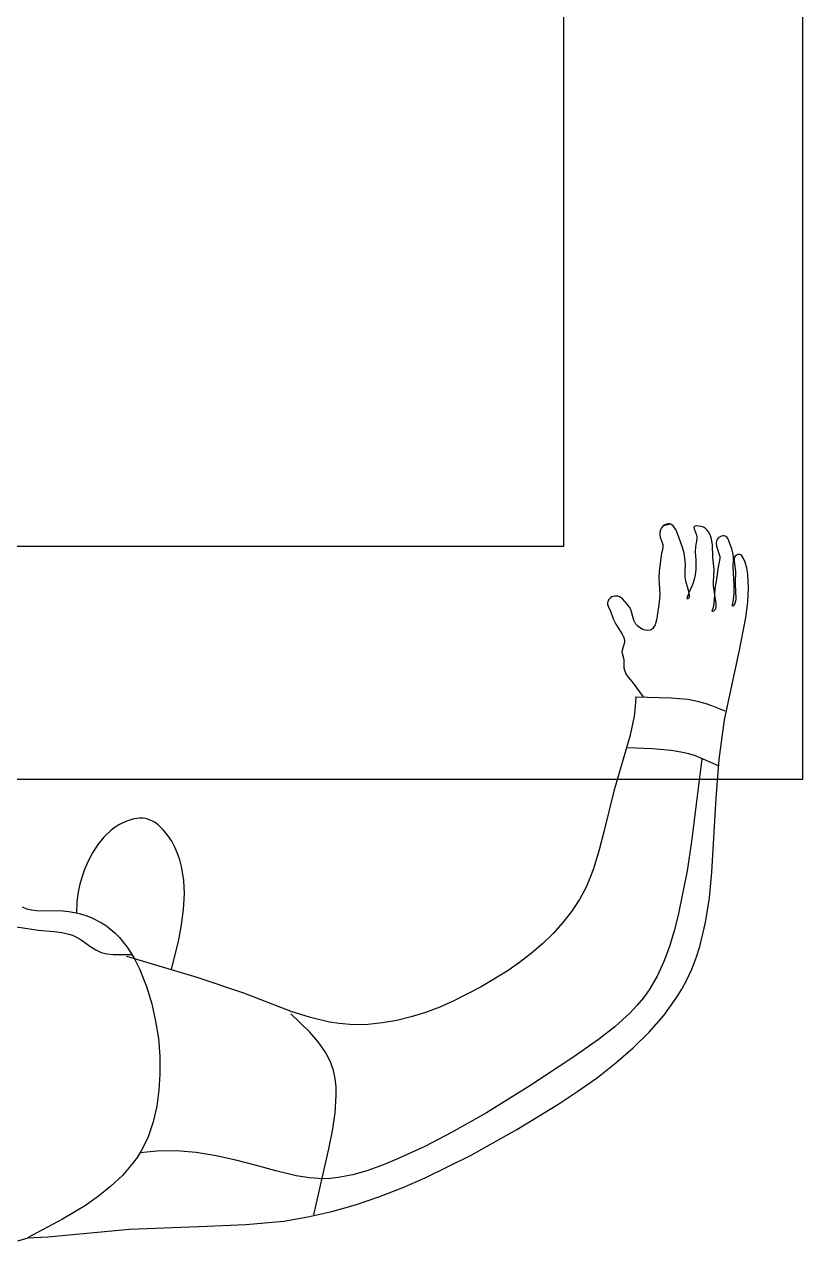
# Model space of a CAD drawing. Header units: metres. Extents: x 151 to 270, y 180 to 223.
# Drawn here: x 167.6991 to 167.9752, y 209.6893 to 210.1204 of the extents above; entities that cross this region are included whole.
import ezdxf

# ---------------------------------------------------------------- set-up
doc = ezdxf.new("R2010")
doc.units = ezdxf.units.M
doc.layers.add('1-AREA DE PRODUCCION', color=7, linetype='Continuous')

msp = doc.modelspace()

# ---------------------------------------------------------------- linework, layer by layer
at = {"layer": '1-AREA DE PRODUCCION', "color": 0}
for p, q in [((167.97515, 209.85282), (167.97515, 211.35282)), ((166.46996, 209.85282), (167.97515, 209.85282))]:
    msp.add_line(p, q, dxfattribs=at)
at = {"layer": '1-AREA DE PRODUCCION', "color": 0, "lineweight": -2}
for p, q in [((167.89047, 209.93544), (167.89047, 210.53544)), ((167.92567, 209.9426), (167.9251, 209.94197)), ((167.92567, 209.9426), (167.9251, 209.94197)), ((167.92838, 209.9432), (167.92566, 209.9426)), ((167.92838, 209.9432), (167.92566, 209.9426)), ((167.92606, 209.94288), (167.92567, 209.9426)), ((167.92606, 209.94288), (167.92567, 209.9426)), ((167.9265, 209.9431), (167.92606, 209.94288)), ((167.9265, 209.9431), (167.92606, 209.94288)), ((167.92695, 209.94325), (167.9265, 209.9431)), ((167.92695, 209.94325), (167.9265, 209.9431)), ((167.92741, 209.94332), (167.92695, 209.94325)), ((167.92741, 209.94332), (167.92695, 209.94325)), ((167.92785, 209.94332), (167.92741, 209.94332)), ((167.92785, 209.94332), (167.92741, 209.94332)), ((167.92836, 209.94319), (167.92785, 209.94332)), ((167.92836, 209.94319), (167.92785, 209.94332)), ((167.92881, 209.94295), (167.92836, 209.94319)), ((167.92881, 209.94295), (167.92836, 209.94319)), ((167.92923, 209.9426), (167.92881, 209.94295)), ((167.92923, 209.9426), (167.92881, 209.94295)), ((167.9296, 209.94217), (167.92923, 209.9426)), ((167.9296, 209.94217), (167.92923, 209.9426)), ((167.93664, 209.94222), (167.9366, 209.94205)), ((167.93664, 209.94222), (167.9366, 209.94205)), ((167.9367, 209.94231), (167.93664, 209.94222)), ((167.9367, 209.94231), (167.93664, 209.94222)), ((167.93678, 209.94239), (167.9367, 209.94231)), ((167.93678, 209.94239), (167.9367, 209.94231)), ((167.93699, 209.94252), (167.93678, 209.94239)), ((167.93699, 209.94252), (167.93678, 209.94239)), ((167.93761, 209.94263), (167.93699, 209.94252)), ((167.93761, 209.94263), (167.93699, 209.94252)), ((167.93838, 209.94259), (167.93761, 209.94263)), ((167.93838, 209.94259), (167.93761, 209.94263)), ((167.9392, 209.94242), (167.93838, 209.94259)), ((167.9392, 209.94242), (167.93838, 209.94259)), ((167.93997, 209.94215), (167.9392, 209.94242)), ((167.93997, 209.94215), (167.9392, 209.94242)), ((167.9245, 209.94037), (167.92446, 209.93951)), ((167.9245, 209.94037), (167.92446, 209.93951)), ((167.92446, 209.93951), (167.92458, 209.93866)), ((167.92446, 209.93951), (167.92458, 209.93866)), ((167.92471, 209.94121), (167.9245, 209.94037)), ((167.92471, 209.94121), (167.9245, 209.94037)), ((167.92458, 209.93866), (167.92553, 209.93601)), ((167.92458, 209.93866), (167.92553, 209.93601)), ((167.9251, 209.94197), (167.92471, 209.94121)), ((167.9251, 209.94197), (167.92471, 209.94121)), ((167.93024, 209.9411), (167.9296, 209.94217)), ((167.93024, 209.9411), (167.9296, 209.94217)), ((167.93125, 209.93866), (167.93024, 209.9411)), ((167.93125, 209.93866), (167.93024, 209.9411)), ((167.93266, 209.93466), (167.93125, 209.93866)), ((167.93266, 209.93466), (167.93125, 209.93866)), ((167.9366, 209.94205), (167.93664, 209.94163)), ((167.9366, 209.94205), (167.93664, 209.94163)), ((167.93664, 209.94163), (167.93742, 209.93972)), ((167.93664, 209.94163), (167.93742, 209.93972)), ((167.93762, 209.9379), (167.93716, 209.93534)), ((167.93762, 209.9379), (167.93716, 209.93534)), ((167.93742, 209.93972), (167.93762, 209.93878)), ((167.93742, 209.93972), (167.93762, 209.93878)), ((167.93762, 209.93878), (167.93762, 209.9379)), ((167.93762, 209.93878), (167.93762, 209.9379)), ((167.94066, 209.94176), (167.93997, 209.94215)), ((167.94066, 209.94176), (167.93997, 209.94215)), ((167.9412, 209.94128), (167.94066, 209.94176)), ((167.9412, 209.94128), (167.94066, 209.94176)), ((167.94177, 209.94054), (167.9412, 209.94128)), ((167.94177, 209.94054), (167.9412, 209.94128)), ((167.94223, 209.9397), (167.94177, 209.94054)), ((167.94223, 209.9397), (167.94177, 209.94054)), ((167.94259, 209.93881), (167.94223, 209.9397)), ((167.94259, 209.93881), (167.94223, 209.9397)), ((167.94286, 209.93787), (167.94259, 209.93881)), ((167.94286, 209.93787), (167.94259, 209.93881)), ((167.94317, 209.93593), (167.94286, 209.93787)), ((167.94317, 209.93593), (167.94286, 209.93787)), ((167.94506, 209.93817), (167.94482, 209.93778)), ((167.94506, 209.93817), (167.94482, 209.93778)), ((167.94539, 209.93851), (167.94506, 209.93817)), ((167.94539, 209.93851), (167.94506, 209.93817)), ((167.94584, 209.93881), (167.94539, 209.93851)), ((167.94584, 209.93881), (167.94539, 209.93851)), ((167.94636, 209.93901), (167.94584, 209.93881)), ((167.94636, 209.93901), (167.94584, 209.93881)), ((167.94691, 209.93911), (167.94636, 209.93901)), ((167.94691, 209.93911), (167.94636, 209.93901)), ((167.94743, 209.93908), (167.94691, 209.93911)), ((167.94743, 209.93908), (167.94691, 209.93911)), ((167.94789, 209.93893), (167.94743, 209.93908)), ((167.94789, 209.93893), (167.94743, 209.93908)), ((167.94827, 209.93863), (167.94789, 209.93893)), ((167.94827, 209.93863), (167.94789, 209.93893)), ((167.94856, 209.93822), (167.94827, 209.93863)), ((167.94856, 209.93822), (167.94827, 209.93863)), ((167.94879, 209.93773), (167.94856, 209.93822)), ((167.94879, 209.93773), (167.94856, 209.93822)), ((167.49047, 209.93544), (167.89047, 209.93544)), ((167.92542, 209.93417), (167.92513, 209.93291)), ((167.92542, 209.93417), (167.92513, 209.93291)), ((167.92557, 209.93541), (167.92542, 209.93417)), ((167.92557, 209.93541), (167.92542, 209.93417)), ((167.92553, 209.93601), (167.92557, 209.93541)), ((167.92553, 209.93601), (167.92557, 209.93541)), ((167.93308, 209.93296), (167.93266, 209.93466)), ((167.93308, 209.93296), (167.93266, 209.93466)), ((167.93716, 209.93534), (167.93705, 209.93341)), ((167.93716, 209.93534), (167.93705, 209.93341)), ((167.94324, 209.93153), (167.94317, 209.93593)), ((167.94324, 209.93153), (167.94317, 209.93593)), ((167.94465, 209.93736), (167.94451, 209.93646)), ((167.94465, 209.93736), (167.94451, 209.93646)), ((167.94451, 209.93646), (167.94461, 209.93549)), ((167.94451, 209.93646), (167.94461, 209.93549)), ((167.94461, 209.93549), (167.94574, 209.93176)), ((167.94461, 209.93549), (167.94574, 209.93176)), ((167.94482, 209.93778), (167.94465, 209.93736)), ((167.94482, 209.93778), (167.94465, 209.93736)), ((167.94918, 209.93665), (167.94879, 209.93773)), ((167.94918, 209.93665), (167.94879, 209.93773)), ((167.95001, 209.93448), (167.94918, 209.93665)), ((167.95001, 209.93448), (167.94918, 209.93665)), ((167.95043, 209.93309), (167.95001, 209.93448)), ((167.95043, 209.93309), (167.95001, 209.93448)), ((167.92456, 209.9294), (167.92427, 209.92647)), ((167.92456, 209.9294), (167.92427, 209.92647)), ((167.92513, 209.93291), (167.92456, 209.9294)), ((167.92513, 209.93291), (167.92456, 209.9294)), ((167.93338, 209.9312), (167.93308, 209.93296)), ((167.93338, 209.9312), (167.93308, 209.93296)), ((167.93354, 209.92891), (167.93338, 209.9312)), ((167.93354, 209.92891), (167.93338, 209.9312)), ((167.93705, 209.93341), (167.93723, 209.93046)), ((167.93705, 209.93341), (167.93723, 209.93046)), ((167.93723, 209.93046), (167.93722, 209.92703)), ((167.93723, 209.93046), (167.93722, 209.92703)), ((167.94381, 209.92722), (167.94324, 209.93153)), ((167.94381, 209.92722), (167.94324, 209.93153)), ((167.94575, 209.93104), (167.94516, 209.92809)), ((167.94575, 209.93104), (167.94516, 209.92809)), ((167.94574, 209.93176), (167.94575, 209.93104)), ((167.94574, 209.93176), (167.94575, 209.93104)), ((167.95058, 209.9319), (167.95043, 209.93309)), ((167.95058, 209.9319), (167.95043, 209.93309)), ((167.95049, 209.92813), (167.9506, 209.93068)), ((167.95049, 209.92813), (167.9506, 209.93068)), ((167.9506, 209.93068), (167.95058, 209.9319)), ((167.9506, 209.93068), (167.95058, 209.9319)), ((167.95097, 209.9315), (167.95086, 209.93099)), ((167.95097, 209.9315), (167.95086, 209.93099)), ((167.95086, 209.93099), (167.95088, 209.93014)), ((167.95086, 209.93099), (167.95088, 209.93014)), ((167.95088, 209.93014), (167.95101, 209.92926)), ((167.95088, 209.93014), (167.95101, 209.92926)), ((167.95124, 209.93193), (167.95097, 209.9315)), ((167.95124, 209.93193), (167.95097, 209.9315)), ((167.95101, 209.92926), (167.95128, 209.92634)), ((167.95101, 209.92926), (167.95128, 209.92634)), ((167.95151, 209.93216), (167.95124, 209.93193)), ((167.95151, 209.93216), (167.95124, 209.93193)), ((167.95184, 209.93234), (167.95151, 209.93216)), ((167.95184, 209.93234), (167.95151, 209.93216)), ((167.9522, 209.93245), (167.95184, 209.93234)), ((167.9522, 209.93245), (167.95184, 209.93234)), ((167.95257, 209.9325), (167.9522, 209.93245)), ((167.95257, 209.9325), (167.9522, 209.93245)), ((167.95291, 209.93247), (167.95257, 209.9325)), ((167.95291, 209.93247), (167.95257, 209.9325)), ((167.95319, 209.93236), (167.95291, 209.93247)), ((167.95319, 209.93236), (167.95291, 209.93247)), ((167.95344, 209.9322), (167.95319, 209.93236)), ((167.95344, 209.9322), (167.95319, 209.93236)), ((167.95384, 209.93172), (167.95344, 209.9322)), ((167.95384, 209.93172), (167.95344, 209.9322)), ((167.95417, 209.93112), (167.95384, 209.93172)), ((167.95417, 209.93112), (167.95384, 209.93172)), ((167.95479, 209.92983), (167.95417, 209.93112)), ((167.95479, 209.92983), (167.95417, 209.93112)), ((167.95531, 209.9277), (167.95479, 209.92983)), ((167.95531, 209.9277), (167.95479, 209.92983)), ((167.92427, 209.92647), (167.92417, 209.92426)), ((167.92427, 209.92647), (167.92417, 209.92426)), ((167.93343, 209.92676), (167.93354, 209.92891)), ((167.93343, 209.92676), (167.93354, 209.92891)), ((167.93348, 209.92442), (167.93343, 209.92676)), ((167.93348, 209.92442), (167.93343, 209.92676)), ((167.93704, 209.92534), (167.93672, 209.92368)), ((167.93704, 209.92534), (167.93672, 209.92368)), ((167.93722, 209.92703), (167.93704, 209.92534)), ((167.93722, 209.92703), (167.93704, 209.92534)), ((167.94348, 209.9227), (167.94381, 209.92722)), ((167.94348, 209.9227), (167.94381, 209.92722)), ((167.94478, 209.92543), (167.94438, 209.92233)), ((167.94478, 209.92543), (167.94438, 209.92233)), ((167.94516, 209.92809), (167.94478, 209.92543)), ((167.94516, 209.92809), (167.94478, 209.92543)), ((167.95085, 209.92162), (167.95049, 209.92813)), ((167.95085, 209.92162), (167.95049, 209.92813)), ((167.95128, 209.92634), (167.9512, 209.92267)), ((167.95128, 209.92634), (167.9512, 209.92267)), ((167.95567, 209.92547), (167.95531, 209.9277)), ((167.95567, 209.92547), (167.95531, 209.9277)), ((167.95594, 209.92071), (167.95567, 209.92547)), ((167.95594, 209.92071), (167.95567, 209.92547)), ((167.92417, 209.92426), (167.92423, 209.92205)), ((167.92417, 209.92426), (167.92423, 209.92205)), ((167.92423, 209.92205), (167.92449, 209.9185)), ((167.92423, 209.92205), (167.92449, 209.9185)), ((167.93374, 209.92304), (167.93348, 209.92442)), ((167.93374, 209.92304), (167.93348, 209.92442)), ((167.93483, 209.91932), (167.93374, 209.92304)), ((167.93483, 209.91932), (167.93374, 209.92304)), ((167.93621, 209.92208), (167.93482, 209.91886)), ((167.93621, 209.92208), (167.93482, 209.91886)), ((167.93672, 209.92368), (167.93621, 209.92208)), ((167.93672, 209.92368), (167.93621, 209.92208)), ((167.94352, 209.92135), (167.94348, 209.9227)), ((167.94352, 209.92135), (167.94348, 209.9227)), ((167.94449, 209.91497), (167.94352, 209.92135)), ((167.94449, 209.91497), (167.94352, 209.92135)), ((167.94438, 209.92233), (167.944, 209.92043)), ((167.94438, 209.92233), (167.944, 209.92043)), ((167.9509, 209.91891), (167.95085, 209.92162)), ((167.9509, 209.91891), (167.95085, 209.92162)), ((167.9512, 209.92267), (167.95129, 209.91884)), ((167.9512, 209.92267), (167.95129, 209.91884)), ((167.95568, 209.91559), (167.95594, 209.92071)), ((167.95568, 209.91559), (167.95594, 209.92071)), ((167.9064, 209.9165), (167.90618, 209.91614)), ((167.9064, 209.9165), (167.90618, 209.91614)), ((167.90698, 209.91712), (167.9064, 209.9165)), ((167.90698, 209.91712), (167.9064, 209.9165)), ((167.90747, 209.91743), (167.90698, 209.91712)), ((167.90747, 209.91743), (167.90698, 209.91712)), ((167.908, 209.91764), (167.90747, 209.91743)), ((167.908, 209.91764), (167.90747, 209.91743)), ((167.90856, 209.91775), (167.908, 209.91764)), ((167.90856, 209.91775), (167.908, 209.91764)), ((167.90912, 209.91777), (167.90856, 209.91775)), ((167.90912, 209.91777), (167.90856, 209.91775)), ((167.90966, 209.91768), (167.90912, 209.91777)), ((167.90966, 209.91768), (167.90912, 209.91777)), ((167.91023, 209.91747), (167.90966, 209.91768)), ((167.91023, 209.91747), (167.90966, 209.91768)), ((167.91075, 209.91714), (167.91023, 209.91747)), ((167.91075, 209.91714), (167.91023, 209.91747)), ((167.91123, 209.91675), (167.91075, 209.91714)), ((167.91123, 209.91675), (167.91075, 209.91714)), ((167.91212, 209.91586), (167.91123, 209.91675)), ((167.91212, 209.91586), (167.91123, 209.91675)), ((167.9244, 209.91668), (167.92405, 209.91398)), ((167.9244, 209.91668), (167.92405, 209.91398)), ((167.92449, 209.9185), (167.9244, 209.91668)), ((167.92449, 209.9185), (167.9244, 209.91668)), ((167.93482, 209.91886), (167.93406, 209.91684)), ((167.93482, 209.91886), (167.93406, 209.91684)), ((167.93406, 209.91684), (167.93435, 209.91686)), ((167.93406, 209.91684), (167.93435, 209.91686)), ((167.93435, 209.91686), (167.93458, 209.91693)), ((167.93435, 209.91686), (167.93458, 209.91693)), ((167.93458, 209.91693), (167.93475, 209.91705)), ((167.93458, 209.91693), (167.93475, 209.91705)), ((167.93475, 209.91705), (167.93488, 209.91722)), ((167.93475, 209.91705), (167.93488, 209.91722)), ((167.93504, 209.91794), (167.93483, 209.91932)), ((167.93504, 209.91794), (167.93483, 209.91932)), ((167.93488, 209.91722), (167.93497, 209.91742)), ((167.93488, 209.91722), (167.93497, 209.91742)), ((167.93497, 209.91742), (167.93504, 209.91794)), ((167.93497, 209.91742), (167.93504, 209.91794)), ((167.94373, 209.91638), (167.94351, 209.91437)), ((167.94373, 209.91638), (167.94351, 209.91437)), ((167.944, 209.92043), (167.94373, 209.91638)), ((167.944, 209.92043), (167.94373, 209.91638)), ((167.95025, 209.91451), (167.95057, 209.91647)), ((167.95025, 209.91451), (167.95057, 209.91647)), ((167.95057, 209.91647), (167.9509, 209.91891)), ((167.95057, 209.91647), (167.9509, 209.91891)), ((167.95129, 209.91884), (167.95144, 209.91744)), ((167.95129, 209.91884), (167.95144, 209.91744)), ((167.95145, 209.91672), (167.95133, 209.91597)), ((167.95145, 209.91672), (167.95133, 209.91597)), ((167.95144, 209.91744), (167.95145, 209.91672)), ((167.95144, 209.91744), (167.95145, 209.91672)), ((167.90603, 209.91576), (167.90595, 209.91537)), ((167.90603, 209.91576), (167.90595, 209.91537)), ((167.90595, 209.91537), (167.90599, 209.91478)), ((167.90595, 209.91537), (167.90599, 209.91478)), ((167.90599, 209.91478), (167.90617, 209.91419)), ((167.90599, 209.91478), (167.90617, 209.91419)), ((167.90618, 209.91614), (167.90603, 209.91576)), ((167.90618, 209.91614), (167.90603, 209.91576)), ((167.90617, 209.91419), (167.90706, 209.91243)), ((167.90617, 209.91419), (167.90706, 209.91243)), ((167.90706, 209.91243), (167.908, 209.90974)), ((167.90706, 209.91243), (167.908, 209.90974)), ((167.91293, 209.91493), (167.91212, 209.91586)), ((167.91293, 209.91493), (167.91212, 209.91586)), ((167.91378, 209.91381), (167.91293, 209.91493)), ((167.91378, 209.91381), (167.91293, 209.91493)), ((167.91423, 209.91299), (167.91378, 209.91381)), ((167.91423, 209.91299), (167.91378, 209.91381)), ((167.91499, 209.91002), (167.91423, 209.91299)), ((167.91499, 209.91002), (167.91423, 209.91299)), ((167.92405, 209.91398), (167.92329, 209.90927)), ((167.92405, 209.91398), (167.92329, 209.90927)), ((167.94327, 209.91338), (167.94291, 209.9124)), ((167.94327, 209.91338), (167.94291, 209.9124)), ((167.94291, 209.9124), (167.94332, 209.91243)), ((167.94291, 209.9124), (167.94332, 209.91243)), ((167.94351, 209.91437), (167.94327, 209.91338)), ((167.94351, 209.91437), (167.94327, 209.91338)), ((167.94332, 209.91243), (167.94366, 209.91254)), ((167.94332, 209.91243), (167.94366, 209.91254)), ((167.94366, 209.91254), (167.94394, 209.91272)), ((167.94366, 209.91254), (167.94394, 209.91272)), ((167.94394, 209.91272), (167.94415, 209.91296)), ((167.94394, 209.91272), (167.94415, 209.91296)), ((167.94415, 209.91296), (167.94431, 209.91326)), ((167.94415, 209.91296), (167.94431, 209.91326)), ((167.94431, 209.91326), (167.94448, 209.91402)), ((167.94431, 209.91326), (167.94448, 209.91402)), ((167.94448, 209.91402), (167.94449, 209.91497)), ((167.94448, 209.91402), (167.94449, 209.91497)), ((167.95026, 209.91419), (167.95025, 209.91451)), ((167.95026, 209.91419), (167.95025, 209.91451)), ((167.95028, 209.91415), (167.95026, 209.91419)), ((167.95028, 209.91415), (167.95026, 209.91419)), ((167.95029, 209.91413), (167.95028, 209.91415)), ((167.95029, 209.91413), (167.95028, 209.91415)), ((167.9503, 209.91412), (167.95029, 209.91413)), ((167.9503, 209.91412), (167.95029, 209.91413)), ((167.95032, 209.91412), (167.9503, 209.91412)), ((167.95032, 209.91412), (167.9503, 209.91412)), ((167.95034, 209.91412), (167.95032, 209.91412)), ((167.95034, 209.91412), (167.95032, 209.91412)), ((167.95036, 209.91413), (167.95034, 209.91412)), ((167.95036, 209.91413), (167.95034, 209.91412)), ((167.95068, 209.9145), (167.95036, 209.91413)), ((167.95068, 209.9145), (167.95036, 209.91413)), ((167.95105, 209.91517), (167.95068, 209.9145)), ((167.95105, 209.91517), (167.95068, 209.9145)), ((167.95133, 209.91597), (167.95105, 209.91517)), ((167.95133, 209.91597), (167.95105, 209.91517)), ((167.95499, 209.91016), (167.95568, 209.91559)), ((167.95499, 209.91016), (167.95568, 209.91559)), ((167.908, 209.90974), (167.90894, 209.90781)), ((167.908, 209.90974), (167.90894, 209.90781)), ((167.90894, 209.90781), (167.90992, 209.90616)), ((167.90894, 209.90781), (167.90992, 209.90616)), ((167.91525, 209.90925), (167.91499, 209.91002)), ((167.91525, 209.90925), (167.91499, 209.91002)), ((167.9156, 209.90851), (167.91525, 209.90925)), ((167.9156, 209.90851), (167.91525, 209.90925)), ((167.91604, 209.90782), (167.9156, 209.90851)), ((167.91604, 209.90782), (167.9156, 209.90851)), ((167.91659, 209.90719), (167.91604, 209.90782)), ((167.91659, 209.90719), (167.91604, 209.90782)), ((167.92329, 209.90927), (167.92279, 209.90759)), ((167.92329, 209.90927), (167.92279, 209.90759)), ((167.95274, 209.89857), (167.95499, 209.91016)), ((167.95274, 209.89857), (167.95499, 209.91016)), ((167.90992, 209.90616), (167.91115, 209.90426)), ((167.90992, 209.90616), (167.91115, 209.90426)), ((167.91115, 209.90426), (167.91166, 209.90328)), ((167.91115, 209.90426), (167.91166, 209.90328)), ((167.91158, 209.90347), (167.91198, 209.90202)), ((167.91158, 209.90347), (167.91198, 209.90202)), ((167.91725, 209.90663), (167.91659, 209.90719)), ((167.91725, 209.90663), (167.91659, 209.90719)), ((167.91847, 209.90594), (167.91725, 209.90663)), ((167.91847, 209.90594), (167.91725, 209.90663)), ((167.91935, 209.90565), (167.91847, 209.90594)), ((167.91935, 209.90565), (167.91847, 209.90594)), ((167.92023, 209.90553), (167.91935, 209.90565)), ((167.92023, 209.90553), (167.91935, 209.90565)), ((167.92103, 209.90563), (167.92023, 209.90553)), ((167.92103, 209.90563), (167.92023, 209.90553)), ((167.92139, 209.90578), (167.92103, 209.90563)), ((167.92139, 209.90578), (167.92103, 209.90563)), ((167.92169, 209.90597), (167.92139, 209.90578)), ((167.92169, 209.90597), (167.92139, 209.90578)), ((167.92196, 209.90621), (167.92169, 209.90597)), ((167.92196, 209.90621), (167.92169, 209.90597)), ((167.92242, 209.90684), (167.92196, 209.90621)), ((167.92242, 209.90684), (167.92196, 209.90621)), ((167.92279, 209.90759), (167.92242, 209.90684)), ((167.92279, 209.90759), (167.92242, 209.90684)), ((167.91198, 209.9013), (167.91109, 209.89864)), ((167.91198, 209.9013), (167.91109, 209.89864)), ((167.91166, 209.90328), (167.91196, 209.90229)), ((167.91166, 209.90328), (167.91196, 209.90229)), ((167.91196, 209.90229), (167.91201, 209.90179)), ((167.91196, 209.90229), (167.91201, 209.90179)), ((167.91201, 209.90179), (167.91198, 209.9013)), ((167.91201, 209.90179), (167.91198, 209.9013)), ((167.91109, 209.89864), (167.91107, 209.89797)), ((167.91109, 209.89864), (167.91107, 209.89797)), ((167.91107, 209.89797), (167.91168, 209.89524)), ((167.91107, 209.89797), (167.91168, 209.89524)), ((167.91168, 209.89524), (167.91178, 209.89232)), ((167.91168, 209.89524), (167.91178, 209.89232)), ((167.94739, 209.87389), (167.95274, 209.89857)), ((167.94739, 209.87389), (167.95274, 209.89857)), ((167.91178, 209.89232), (167.91193, 209.89145)), ((167.91178, 209.89232), (167.91193, 209.89145)), ((167.91193, 209.89145), (167.9124, 209.8902)), ((167.91193, 209.89145), (167.9124, 209.8902)), ((167.9124, 209.8902), (167.91322, 209.88901)), ((167.9124, 209.8902), (167.91322, 209.88901)), ((167.91322, 209.88901), (167.91467, 209.88739)), ((167.91322, 209.88901), (167.91467, 209.88739)), ((167.91467, 209.88739), (167.91856, 209.88199)), ((167.91467, 209.88739), (167.91856, 209.88199)), ((167.91596, 209.88193), (167.91578, 209.87856)), ((167.92855, 209.88159), (167.91586, 209.88193)), ((167.92855, 209.88159), (167.91596, 209.88193)), ((167.91578, 209.87856), (167.91537, 209.87516)), ((167.91578, 209.87856), (167.91537, 209.87516)), ((167.93443, 209.88104), (167.92855, 209.88159)), ((167.93443, 209.88104), (167.92855, 209.88159)), ((167.93787, 209.88044), (167.93443, 209.88104)), ((167.93787, 209.88044), (167.93443, 209.88104)), ((167.94062, 209.87971), (167.93787, 209.88044)), ((167.94062, 209.87971), (167.93787, 209.88044)), ((167.94298, 209.87887), (167.94062, 209.87971)), ((167.94298, 209.87887), (167.94062, 209.87971)), ((167.94764, 209.87699), (167.94298, 209.87887)), ((167.94764, 209.87699), (167.94298, 209.87887)), ((167.91537, 209.87516), (167.91402, 209.86846)), ((167.91537, 209.87516), (167.91402, 209.86846)), ((167.94548, 209.85987), (167.94739, 209.87389)), ((167.94548, 209.85987), (167.94739, 209.87389)), ((167.91402, 209.86846), (167.90816, 209.8486)), ((167.91402, 209.86846), (167.90816, 209.8486)), ((167.92184, 209.86361), (167.91278, 209.86391)), ((167.92184, 209.86361), (167.91278, 209.86391)), ((167.92855, 209.86302), (167.92184, 209.86361)), ((167.92855, 209.86302), (167.92184, 209.86361)), ((167.93199, 209.86248), (167.92855, 209.86302)), ((167.93199, 209.86248), (167.92855, 209.86302)), ((167.93481, 209.86184), (167.93199, 209.86248)), ((167.93481, 209.86184), (167.93199, 209.86248)), ((167.93716, 209.86111), (167.93481, 209.86184)), ((167.93716, 209.86111), (167.93481, 209.86184)), ((167.94525, 209.85763), (167.93716, 209.86111)), ((167.94525, 209.85763), (167.93716, 209.86111)), ((167.93942, 209.86012), (167.93577, 209.83078)), ((167.93942, 209.86012), (167.93577, 209.83078)), ((167.94442, 209.84614), (167.94548, 209.85987)), ((167.94442, 209.84614), (167.94548, 209.85987)), ((167.90816, 209.8486), (167.90476, 209.83466)), ((167.90816, 209.8486), (167.90476, 209.83466)), ((167.94296, 209.81985), (167.94442, 209.84614)), ((167.94296, 209.81985), (167.94442, 209.84614)), ((167.738, 209.83874), (167.73588, 209.83813)), ((167.738, 209.83874), (167.73588, 209.83813)), ((167.74012, 209.83901), (167.738, 209.83874)), ((167.74012, 209.83901), (167.738, 209.83874)), ((167.74116, 209.83899), (167.74012, 209.83901)), ((167.74116, 209.83899), (167.74012, 209.83901)), ((167.74218, 209.83886), (167.74116, 209.83899)), ((167.74218, 209.83886), (167.74116, 209.83899)), ((167.74317, 209.83861), (167.74218, 209.83886)), ((167.74317, 209.83861), (167.74218, 209.83886)), ((167.72991, 209.83472), (167.72737, 209.83234)), ((167.72991, 209.83472), (167.72737, 209.83234)), ((167.73133, 209.83578), (167.72991, 209.83472)), ((167.73133, 209.83578), (167.72991, 209.83472)), ((167.73286, 209.83673), (167.73133, 209.83578)), ((167.73286, 209.83673), (167.73133, 209.83578)), ((167.73434, 209.83749), (167.73286, 209.83673)), ((167.73434, 209.83749), (167.73286, 209.83673)), ((167.73588, 209.83813), (167.73434, 209.83749)), ((167.73588, 209.83813), (167.73434, 209.83749)), ((167.74437, 209.83812), (167.74317, 209.83861)), ((167.74437, 209.83812), (167.74317, 209.83861)), ((167.7455, 209.83746), (167.74437, 209.83812)), ((167.7455, 209.83746), (167.74437, 209.83812)), ((167.74657, 209.83666), (167.7455, 209.83746)), ((167.74657, 209.83666), (167.7455, 209.83746)), ((167.74853, 209.83477), (167.74657, 209.83666)), ((167.74853, 209.83477), (167.74657, 209.83666)), ((167.75006, 209.83288), (167.74853, 209.83477)), ((167.75006, 209.83288), (167.74853, 209.83477)), ((167.90476, 209.83466), (167.90303, 209.82776)), ((167.90476, 209.83466), (167.90303, 209.82776)), ((167.72737, 209.83234), (167.72518, 209.82964)), ((167.72737, 209.83234), (167.72518, 209.82964)), ((167.7514, 209.83086), (167.75006, 209.83288)), ((167.7514, 209.83086), (167.75006, 209.83288)), ((167.75253, 209.82874), (167.7514, 209.83086)), ((167.75253, 209.82874), (167.7514, 209.83086)), ((167.93577, 209.83078), (167.93414, 209.82034)), ((167.93577, 209.83078), (167.93414, 209.82034)), ((167.7233, 209.8267), (167.7217, 209.82359)), ((167.7233, 209.8267), (167.7217, 209.82359)), ((167.72518, 209.82964), (167.7233, 209.8267)), ((167.72518, 209.82964), (167.7233, 209.8267)), ((167.75349, 209.82652), (167.75253, 209.82874)), ((167.75349, 209.82652), (167.75253, 209.82874)), ((167.75426, 209.82422), (167.75349, 209.82652)), ((167.75426, 209.82422), (167.75349, 209.82652)), ((167.90303, 209.82776), (167.90096, 209.82104)), ((167.90303, 209.82776), (167.90096, 209.82104)), ((167.7217, 209.82359), (167.7205, 209.82083)), ((167.7217, 209.82359), (167.7205, 209.82083)), ((167.75487, 209.82186), (167.75426, 209.82422)), ((167.75487, 209.82186), (167.75426, 209.82422)), ((167.75565, 209.81704), (167.75487, 209.82186)), ((167.75565, 209.81704), (167.75487, 209.82186)), ((167.71949, 209.818), (167.71869, 209.81512)), ((167.71949, 209.818), (167.71869, 209.81512)), ((167.7205, 209.82083), (167.71949, 209.818)), ((167.7205, 209.82083), (167.71949, 209.818)), ((167.89973, 209.81779), (167.89833, 209.81462)), ((167.89973, 209.81779), (167.89833, 209.81462)), ((167.90096, 209.82104), (167.89973, 209.81779)), ((167.90096, 209.82104), (167.89973, 209.81779)), ((167.93414, 209.82034), (167.93099, 209.8047)), ((167.93414, 209.82034), (167.93099, 209.8047)), ((167.94207, 209.81078), (167.94296, 209.81985)), ((167.94207, 209.81078), (167.94296, 209.81985)), ((167.71869, 209.81512), (167.71811, 209.8122)), ((167.71869, 209.81512), (167.71811, 209.8122)), ((167.7559, 209.81217), (167.75565, 209.81704)), ((167.7559, 209.81217), (167.75565, 209.81704)), ((167.89833, 209.81462), (167.89597, 209.81021)), ((167.89833, 209.81462), (167.89597, 209.81021)), ((167.71777, 209.80925), (167.71765, 209.80549)), ((167.71777, 209.80925), (167.71765, 209.80549)), ((167.71811, 209.8122), (167.71777, 209.80925)), ((167.71811, 209.8122), (167.71777, 209.80925)), ((167.75564, 209.80667), (167.7559, 209.81217)), ((167.75564, 209.80667), (167.7559, 209.81217)), ((167.89597, 209.81021), (167.89321, 209.80599)), ((167.89597, 209.81021), (167.89321, 209.80599)), ((167.94071, 209.80201), (167.94207, 209.81078)), ((167.94071, 209.80201), (167.94207, 209.81078)), ((167.69832, 209.80755), (167.69995, 209.80692)), ((167.69832, 209.80755), (167.69995, 209.80692)), ((167.69995, 209.80692), (167.70167, 209.80651)), ((167.69995, 209.80692), (167.70167, 209.80651)), ((167.70167, 209.80651), (167.70344, 209.80628)), ((167.70167, 209.80651), (167.70344, 209.80628)), ((167.70344, 209.80628), (167.7128, 209.80616)), ((167.70344, 209.80628), (167.7128, 209.80616)), ((167.7128, 209.80616), (167.71491, 209.80597)), ((167.7128, 209.80616), (167.71491, 209.80597)), ((167.71491, 209.80597), (167.71698, 209.80563)), ((167.71491, 209.80597), (167.71698, 209.80563)), ((167.71698, 209.80563), (167.71901, 209.80514)), ((167.71698, 209.80563), (167.71901, 209.80514)), ((167.71901, 209.80514), (167.72099, 209.80452)), ((167.71901, 209.80514), (167.72099, 209.80452)), ((167.72099, 209.80452), (167.7229, 209.80377)), ((167.72099, 209.80452), (167.7229, 209.80377)), ((167.75492, 209.80127), (167.75564, 209.80667)), ((167.75492, 209.80127), (167.75564, 209.80667)), ((167.89321, 209.80599), (167.8901, 209.80199)), ((167.89321, 209.80599), (167.8901, 209.80199)), ((167.93099, 209.8047), (167.92958, 209.79911)), ((167.93099, 209.8047), (167.92958, 209.79911)), ((167.69549, 209.80067), (167.70419, 209.79937)), ((167.69549, 209.80067), (167.70419, 209.79937)), ((167.7229, 209.80377), (167.72653, 209.80191)), ((167.7229, 209.80377), (167.72653, 209.80191)), ((167.72653, 209.80191), (167.72823, 209.80081)), ((167.72653, 209.80191), (167.72823, 209.80081)), ((167.72823, 209.80081), (167.72984, 209.79959)), ((167.72823, 209.80081), (167.72984, 209.79959)), ((167.75387, 209.79592), (167.75492, 209.80127)), ((167.75387, 209.79592), (167.75492, 209.80127)), ((167.8901, 209.80199), (167.88668, 209.79818)), ((167.8901, 209.80199), (167.88668, 209.79818)), ((167.93869, 209.79359), (167.94071, 209.80201)), ((167.93869, 209.79359), (167.94071, 209.80201)), ((167.70419, 209.79937), (167.70968, 209.79884)), ((167.70419, 209.79937), (167.70968, 209.79884)), ((167.70968, 209.79884), (167.71238, 209.7985)), ((167.70968, 209.79884), (167.71238, 209.7985)), ((167.71238, 209.7985), (167.71498, 209.79794)), ((167.71238, 209.7985), (167.71498, 209.79794)), ((167.71498, 209.79794), (167.71623, 209.79752)), ((167.71498, 209.79794), (167.71623, 209.79752)), ((167.71623, 209.79752), (167.71744, 209.79699)), ((167.71623, 209.79752), (167.71744, 209.79699)), ((167.71744, 209.79699), (167.71925, 209.79593)), ((167.71744, 209.79699), (167.71925, 209.79593)), ((167.71925, 209.79593), (167.72275, 209.79345)), ((167.71925, 209.79593), (167.72275, 209.79345)), ((167.72984, 209.79959), (167.73136, 209.79827)), ((167.72984, 209.79959), (167.73136, 209.79827)), ((167.73136, 209.79827), (167.7329, 209.79672)), ((167.73136, 209.79827), (167.7329, 209.79672)), ((167.7329, 209.79672), (167.73565, 209.79332)), ((167.7329, 209.79672), (167.73565, 209.79332)), ((167.75127, 209.78534), (167.75387, 209.79592)), ((167.75127, 209.78534), (167.75387, 209.79592)), ((167.88668, 209.79818), (167.88295, 209.79456)), ((167.88668, 209.79818), (167.88295, 209.79456)), ((167.92958, 209.79911), (167.92793, 209.79359)), ((167.92958, 209.79911), (167.92793, 209.79359)), ((167.72275, 209.79345), (167.72452, 209.79231)), ((167.72275, 209.79345), (167.72452, 209.79231)), ((167.72452, 209.79231), (167.72639, 209.79145)), ((167.72452, 209.79231), (167.72639, 209.79145)), ((167.72639, 209.79145), (167.72845, 209.79095)), ((167.72639, 209.79145), (167.72845, 209.79095)), ((167.73565, 209.79332), (167.738, 209.78959)), ((167.73565, 209.79332), (167.738, 209.78959)), ((167.88295, 209.79456), (167.87898, 209.79113)), ((167.88295, 209.79456), (167.87898, 209.79113)), ((167.92793, 209.79359), (167.92596, 209.78821)), ((167.92793, 209.79359), (167.92596, 209.78821)), ((167.93738, 209.78952), (167.93869, 209.79359)), ((167.93738, 209.78952), (167.93869, 209.79359)), ((167.72845, 209.79095), (167.73063, 209.79076)), ((167.72845, 209.79095), (167.73063, 209.79076)), ((167.73063, 209.79076), (167.73731, 209.79075)), ((167.73063, 209.79076), (167.73731, 209.79075)), ((167.76038, 209.78258), (167.73545, 209.78997)), ((167.76038, 209.78258), (167.73545, 209.78997)), ((167.738, 209.78959), (167.73999, 209.7856)), ((167.738, 209.78959), (167.73999, 209.7856)), ((167.87479, 209.78789), (167.8704, 209.78482)), ((167.87479, 209.78789), (167.8704, 209.78482)), ((167.87898, 209.79113), (167.87479, 209.78789)), ((167.87898, 209.79113), (167.87479, 209.78789)), ((167.92596, 209.78821), (167.92359, 209.78306)), ((167.92596, 209.78821), (167.92359, 209.78306)), ((167.93584, 209.78554), (167.93738, 209.78952)), ((167.93584, 209.78554), (167.93738, 209.78952)), ((167.73999, 209.7856), (167.74245, 209.77936)), ((167.73999, 209.7856), (167.74245, 209.77936)), ((167.8704, 209.78482), (167.86118, 209.77921)), ((167.8704, 209.78482), (167.86118, 209.77921)), ((167.92359, 209.78306), (167.92075, 209.77823)), ((167.92359, 209.78306), (167.92075, 209.77823)), ((167.93404, 209.78167), (167.93584, 209.78554)), ((167.93404, 209.78167), (167.93584, 209.78554)), ((167.74245, 209.77936), (167.74431, 209.77327)), ((167.74245, 209.77936), (167.74431, 209.77327)), ((167.77693, 209.77695), (167.76038, 209.78258)), ((167.77693, 209.77695), (167.76038, 209.78258)), ((167.86118, 209.77921), (167.85143, 209.77424)), ((167.86118, 209.77921), (167.85143, 209.77424)), ((167.93032, 209.77523), (167.93228, 209.77841)), ((167.93032, 209.77523), (167.93228, 209.77841)), ((167.93228, 209.77841), (167.93404, 209.78167)), ((167.93228, 209.77841), (167.93404, 209.78167)), ((167.79379, 209.7705), (167.77693, 209.77695)), ((167.79379, 209.7705), (167.77693, 209.77695)), ((167.85143, 209.77424), (167.84645, 209.77209)), ((167.85143, 209.77424), (167.84645, 209.77209)), ((167.91867, 209.77534), (167.91638, 209.77259)), ((167.91867, 209.77534), (167.91638, 209.77259)), ((167.92075, 209.77823), (167.91867, 209.77534)), ((167.92075, 209.77823), (167.91867, 209.77534)), ((167.92586, 209.76909), (167.93032, 209.77523)), ((167.92586, 209.76909), (167.93032, 209.77523)), ((167.74431, 209.77327), (167.74571, 209.76711)), ((167.74431, 209.77327), (167.74571, 209.76711)), ((167.80036, 209.76316), (167.79367, 209.76972)), ((167.80036, 209.76316), (167.79367, 209.76972)), ((167.80057, 209.76832), (167.79379, 209.7705)), ((167.80057, 209.76832), (167.79379, 209.7705)), ((167.84141, 209.7702), (167.83633, 209.76861)), ((167.84141, 209.7702), (167.83633, 209.76861)), ((167.84645, 209.77209), (167.84141, 209.7702)), ((167.84645, 209.77209), (167.84141, 209.7702)), ((167.91392, 209.76998), (167.90855, 209.7651)), ((167.91392, 209.76998), (167.90855, 209.7651)), ((167.91638, 209.77259), (167.91392, 209.76998)), ((167.91638, 209.77259), (167.91392, 209.76998)), ((167.74571, 209.76711), (167.74667, 209.7609)), ((167.74571, 209.76711), (167.74667, 209.7609)), ((167.8074, 209.76671), (167.80057, 209.76832)), ((167.8074, 209.76671), (167.80057, 209.76832)), ((167.81084, 209.7662), (167.8074, 209.76671)), ((167.81084, 209.7662), (167.8074, 209.76671)), ((167.81591, 209.76583), (167.81084, 209.7662)), ((167.81591, 209.76583), (167.81084, 209.7662)), ((167.821, 209.76592), (167.81591, 209.76583)), ((167.821, 209.76592), (167.81591, 209.76583)), ((167.82611, 209.76644), (167.821, 209.76592)), ((167.82611, 209.76644), (167.821, 209.76592)), ((167.83123, 209.76735), (167.82611, 209.76644)), ((167.83123, 209.76735), (167.82611, 209.76644)), ((167.83633, 209.76861), (167.83123, 209.76735)), ((167.83633, 209.76861), (167.83123, 209.76735)), ((167.92075, 209.76323), (167.92586, 209.76909)), ((167.92075, 209.76323), (167.92586, 209.76909)), ((167.80333, 209.75974), (167.80036, 209.76316)), ((167.80333, 209.75974), (167.80036, 209.76316)), ((167.90855, 209.7651), (167.90275, 209.76057)), ((167.90855, 209.7651), (167.90275, 209.76057)), ((167.91508, 209.75763), (167.92075, 209.76323)), ((167.91508, 209.75763), (167.92075, 209.76323)), ((167.74667, 209.7609), (167.74717, 209.75462)), ((167.74667, 209.7609), (167.74717, 209.75462)), ((167.80586, 209.75615), (167.80333, 209.75974)), ((167.80586, 209.75615), (167.80333, 209.75974)), ((167.90275, 209.76057), (167.89366, 209.75421)), ((167.90275, 209.76057), (167.89366, 209.75421)), ((167.90892, 209.75228), (167.91508, 209.75763)), ((167.90892, 209.75228), (167.91508, 209.75763)), ((167.74717, 209.75462), (167.74722, 209.74826)), ((167.74717, 209.75462), (167.74722, 209.74826)), ((167.80692, 209.75426), (167.80586, 209.75615)), ((167.80692, 209.75426), (167.80586, 209.75615)), ((167.8078, 209.75232), (167.80692, 209.75426)), ((167.8078, 209.75232), (167.80692, 209.75426)), ((167.89366, 209.75421), (167.87838, 209.74409)), ((167.89366, 209.75421), (167.87838, 209.74409)), ((167.74722, 209.74826), (167.74687, 209.74258)), ((167.74722, 209.74826), (167.74687, 209.74258)), ((167.80872, 209.74957), (167.8078, 209.75232)), ((167.80872, 209.74957), (167.8078, 209.75232)), ((167.80934, 209.7467), (167.80872, 209.74957)), ((167.80934, 209.7467), (167.80872, 209.74957)), ((167.90235, 209.74716), (167.90892, 209.75228)), ((167.90235, 209.74716), (167.90892, 209.75228)), ((167.80967, 209.74374), (167.80934, 209.7467)), ((167.80967, 209.74374), (167.80934, 209.7467)), ((167.87838, 209.74409), (167.86302, 209.73457)), ((167.87838, 209.74409), (167.86302, 209.73457)), ((167.89547, 209.74225), (167.90235, 209.74716)), ((167.89547, 209.74225), (167.90235, 209.74716)), ((167.74687, 209.74258), (167.7461, 209.73693)), ((167.74687, 209.74258), (167.7461, 209.73693)), ((167.80937, 209.73447), (167.80977, 209.7407)), ((167.80937, 209.73447), (167.80977, 209.7407)), ((167.80977, 209.7407), (167.80967, 209.74374)), ((167.80977, 209.7407), (167.80967, 209.74374)), ((167.88835, 209.73754), (167.89547, 209.74225)), ((167.88835, 209.73754), (167.89547, 209.74225)), ((167.7461, 209.73693), (167.74485, 209.73141)), ((167.7461, 209.73693), (167.74485, 209.73141)), ((167.87375, 209.72866), (167.88835, 209.73754)), ((167.87375, 209.72866), (167.88835, 209.73754)), ((167.74485, 209.73141), (167.74303, 209.72612)), ((167.74485, 209.73141), (167.74303, 209.72612)), ((167.80841, 209.72814), (167.80937, 209.73447)), ((167.80841, 209.72814), (167.80937, 209.73447)), ((167.86302, 209.73457), (167.85066, 209.72758)), ((167.86302, 209.73457), (167.85066, 209.72758)), ((167.80715, 209.72186), (167.80841, 209.72814)), ((167.80715, 209.72186), (167.80841, 209.72814)), ((167.85066, 209.72758), (167.84111, 209.72269)), ((167.85066, 209.72758), (167.84111, 209.72269)), ((167.85754, 209.7196), (167.87375, 209.72866)), ((167.85754, 209.7196), (167.87375, 209.72866)), ((167.7419, 209.72358), (167.7406, 209.72113)), ((167.7419, 209.72358), (167.7406, 209.72113)), ((167.74303, 209.72612), (167.7419, 209.72358)), ((167.74303, 209.72612), (167.7419, 209.72358)), ((167.84111, 209.72269), (167.83125, 209.71815)), ((167.84111, 209.72269), (167.83125, 209.71815)), ((167.73915, 209.7188), (167.73754, 209.71657)), ((167.73915, 209.7188), (167.73754, 209.71657)), ((167.7406, 209.72113), (167.73915, 209.7188)), ((167.7406, 209.72113), (167.73915, 209.7188)), ((167.7461, 209.72101), (167.74016, 209.7204)), ((167.7461, 209.72101), (167.74016, 209.7204)), ((167.75312, 209.72109), (167.7461, 209.72101)), ((167.75312, 209.72109), (167.7461, 209.72101)), ((167.76012, 209.72051), (167.75312, 209.72109)), ((167.76012, 209.72051), (167.75312, 209.72109)), ((167.76711, 209.71939), (167.76012, 209.72051)), ((167.76711, 209.71939), (167.76012, 209.72051)), ((167.77409, 209.71785), (167.76711, 209.71939)), ((167.77409, 209.71785), (167.76711, 209.71939)), ((167.80182, 209.69848), (167.80715, 209.72186)), ((167.80182, 209.69848), (167.80715, 209.72186)), ((167.83125, 209.71815), (167.82613, 209.71603)), ((167.83125, 209.71815), (167.82613, 209.71603)), ((167.84129, 209.71155), (167.85754, 209.7196)), ((167.84129, 209.71155), (167.85754, 209.7196)), ((167.73754, 209.71657), (167.73392, 209.71238)), ((167.73754, 209.71657), (167.73392, 209.71238)), ((167.78104, 209.71602), (167.77409, 209.71785)), ((167.78104, 209.71602), (167.77409, 209.71785)), ((167.78827, 209.71398), (167.78104, 209.71602)), ((167.78827, 209.71398), (167.78104, 209.71602)), ((167.79549, 209.71224), (167.78827, 209.71398)), ((167.79549, 209.71224), (167.78827, 209.71398)), ((167.82094, 209.71414), (167.81569, 209.71262)), ((167.82094, 209.71414), (167.81569, 209.71262)), ((167.82613, 209.71603), (167.82094, 209.71414)), ((167.82613, 209.71603), (167.82094, 209.71414)), ((167.73392, 209.71238), (167.72985, 209.70853)), ((167.73392, 209.71238), (167.72985, 209.70853)), ((167.8003, 209.71148), (167.79549, 209.71224)), ((167.8003, 209.71148), (167.79549, 209.71224)), ((167.80511, 209.71121), (167.8003, 209.71148)), ((167.80511, 209.71121), (167.8003, 209.71148)), ((167.80776, 209.71132), (167.80511, 209.71121)), ((167.80776, 209.71132), (167.80511, 209.71121)), ((167.81041, 209.7116), (167.80776, 209.71132)), ((167.81041, 209.7116), (167.80776, 209.71132)), ((167.81569, 209.71262), (167.81041, 209.7116)), ((167.81569, 209.71262), (167.81041, 209.7116)), ((167.83312, 209.70799), (167.84129, 209.71155)), ((167.83312, 209.70799), (167.84129, 209.71155)), ((167.72985, 209.70853), (167.72546, 209.70501)), ((167.72985, 209.70853), (167.72546, 209.70501)), ((167.82489, 209.70479), (167.83312, 209.70799)), ((167.82489, 209.70479), (167.83312, 209.70799)), ((167.72085, 209.70178), (167.71273, 209.69686)), ((167.72085, 209.70178), (167.71273, 209.69686)), ((167.72546, 209.70501), (167.72085, 209.70178)), ((167.72546, 209.70501), (167.72085, 209.70178)), ((167.80821, 209.69959), (167.81659, 209.70198)), ((167.80821, 209.69959), (167.81659, 209.70198)), ((167.81659, 209.70198), (167.82489, 209.70479)), ((167.81659, 209.70198), (167.82489, 209.70479)), ((167.71273, 209.69686), (167.70026, 209.69026)), ((167.71273, 209.69686), (167.70026, 209.69026)), ((167.79114, 209.69622), (167.79973, 209.69766)), ((167.79114, 209.69622), (167.79973, 209.69766)), ((167.79973, 209.69766), (167.80821, 209.69959)), ((167.79973, 209.69766), (167.80821, 209.69959)), ((167.70751, 209.69057), (167.73648, 209.69333)), ((167.70751, 209.69057), (167.73648, 209.69333)), ((167.73648, 209.69333), (167.764, 209.6944)), ((167.73648, 209.69333), (167.764, 209.6944)), ((167.764, 209.6944), (167.77767, 209.69495)), ((167.764, 209.6944), (167.77767, 209.69495)), ((167.77767, 209.69495), (167.79114, 209.69622)), ((167.77767, 209.69495), (167.79114, 209.69622)), ((167.69688, 209.68926), (167.70054, 209.69032)), ((167.69688, 209.68926), (167.70054, 209.69032)), ((167.70027, 209.69028), (167.70751, 209.69057)), ((167.70027, 209.69028), (167.70751, 209.69057))]:
    msp.add_line(p, q, dxfattribs=at)

doc.saveas('drawing.dxf')
